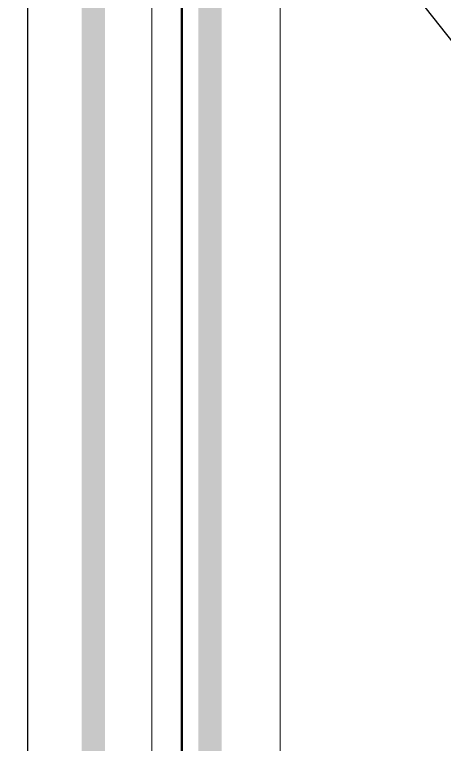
# Model space of a CAD drawing. Header units: millimetres. Extents: x -437359 to 106527, y -82378 to 117612.
# Drawn here: x -283844 to -274637, y 62244 to 77861 of the extents above; entities that cross this region are included whole.
import ezdxf

# ---------------------------------------------------------------- set-up
doc = ezdxf.new("R2010")
doc.units = ezdxf.units.MM
doc.layers.get('0').update_dxf_attribs({"color": 8})
for name, color, linetype, lineweight in [('road_mr', 8, 'Continuous', 0), ('Z-综合管架', 8, 'Continuous', 0), ('电缆通道', 8, 'Continuous', 30)]:
    doc.layers.add(name, color=color, linetype=linetype, lineweight=lineweight)
doc.linetypes.add('ZIGZAG', pattern='A,0.00254,-5.08,[131,ltypeshp.shx,S=5.08,R=0,X=-5.08,Y=0],-10.16,[131,ltypeshp.shx,S=5.08,R=180,X=5.08,Y=0],-5.08', length=20.32254)

msp = doc.modelspace()

# ---------------------------------------------------------------- linework, layer by layer
msp.add_lwpolyline([(-283557.6, 95370.1), (-209356.6, 95370.1), (-209356.6, 1605.7), (-283557.6, 1605.7)], close=True)
at = {"layer": 'road_mr'}
msp.add_lwpolyline([(-278157.3, 95370.1), (-278157.3, 50525.9)], dxfattribs=at)
at = {"layer": 'Z-综合管架', "linetype": 'ZIGZAG', "ltscale": 0.15}
msp.add_line((-280907.3, 95370.1), (-280907.3, 21947.8), dxfattribs=at)
at = {"layer": 'Z-综合管架', "const_width": 500}
msp.add_lwpolyline([(-282157.3, 95370.1), (-282157.3, 21947.8), (-279657.3, 21947.8), (-279657.3, 95370.1)], dxfattribs=at)
at = {"layer": '电缆通道'}
msp.add_line((-295752.9, 104416.5), (-192480.7, -27272.4), dxfattribs=at)
at = {"layer": '电缆通道', "color": 4, "ltscale": 0.35, "const_width": 50}
msp.add_lwpolyline([(-280260.5, 95370.1), (-280260.5, 46399.4)], dxfattribs=at)

doc.saveas('drawing.dxf')
